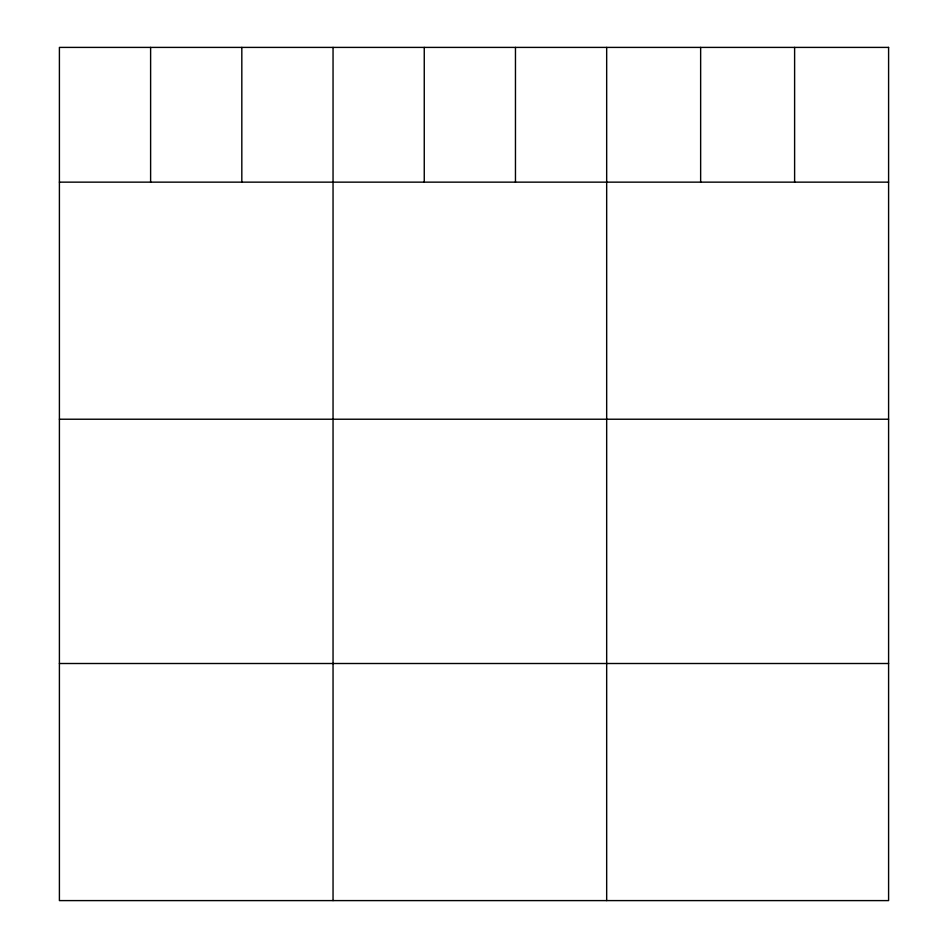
<?xml version="1.0" encoding="UTF-8"?>
<svg xmlns="http://www.w3.org/2000/svg" width="948" height="948" viewBox="0 0 948 948"><rect width="100%" height="100%" fill="white"/><g stroke="black" fill="none" stroke-linecap="round" stroke-linejoin="round"><path stroke-width="1.42" d="M59.404 182.146L888.596 182.146M59.404 419.229L888.596 419.229M59.404 663.505L888.596 663.505M794.614 47.4L794.614 182.146M700.643 47.4L700.643 182.146M606.673 47.4L606.673 900.6M515.463 47.4L515.463 182.146M424.254 47.4L424.254 182.146M333.044 47.4L333.044 900.6M241.823 47.4L241.823 182.146M150.613 47.4L150.613 182.146M888.596 47.4L59.404 47.4L59.404 900.6L888.596 900.6L888.596 47.4"/></g></svg>
